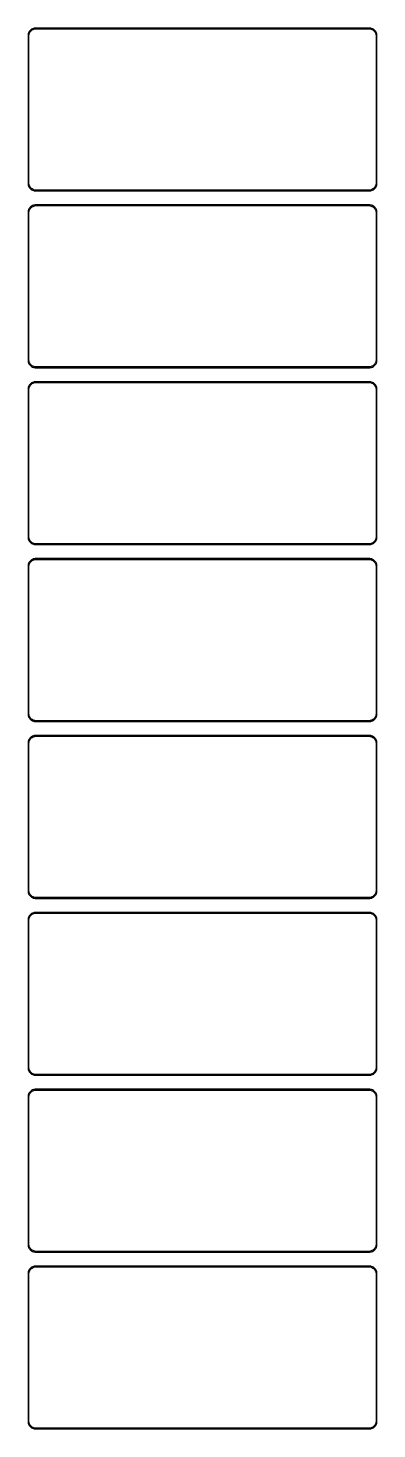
# Model space of a CAD drawing. Header units: metres. Extents: x -112 to 112, y 1658 to 3358.
# Drawn here: x -112 to 112, y 2456 to 3358 of the extents above; entities that cross this region are included whole.
import ezdxf

# ---------------------------------------------------------------- set-up
doc = ezdxf.new("R2010")
doc.units = ezdxf.units.M

msp = doc.modelspace()

# ---------------------------------------------------------------- linework, layer by layer
for p, q in [((-112.461, 3354.13), (-112.5, 3353.5)), ((-112.5, 3353.5), (-112.5, 3258.5)), ((-112.343, 3354.74), (-112.461, 3354.13)), ((-112.149, 3355.34), (-112.343, 3354.74)), ((-111.882, 3355.91), (-112.149, 3355.34)), ((-112, 3353.25), (-111.963, 3353.85)), ((-112, 3258.75), (-112, 3353.25)), ((-111.963, 3353.85), (-111.851, 3354.43)), ((-111.545, 3356.44), (-111.882, 3355.91)), ((-111.851, 3354.43), (-111.666, 3355)), ((-111.666, 3355), (-111.412, 3355.54)), ((-111.145, 3356.92), (-111.545, 3356.44)), ((-111.412, 3355.54), (-111.093, 3356.04)), ((-110.687, 3357.35), (-111.145, 3356.92)), ((-111.093, 3356.04), (-110.713, 3356.5)), ((-110.713, 3356.5), (-110.278, 3356.91)), ((-110.179, 3357.72), (-110.687, 3357.35)), ((-110.278, 3356.91), (-109.795, 3357.26)), ((-109.629, 3358.02), (-110.179, 3357.72)), ((-109.795, 3357.26), (-109.272, 3357.55)), ((-109.045, 3358.26), (-109.629, 3358.02)), ((-109.272, 3357.55), (-108.718, 3357.77)), ((-108.437, 3358.41), (-109.045, 3358.26)), ((-108.718, 3357.77), (-108.14, 3357.92)), ((-107.814, 3358.49), (-108.437, 3358.41)), ((-108.14, 3357.92), (-107.548, 3357.99)), ((107.814, 3358.49), (-107.814, 3358.49)), ((-107.548, 3357.99), (107.548, 3357.99)), ((107.548, 3357.99), (108.14, 3357.92)), ((108.437, 3358.41), (107.814, 3358.49)), ((108.14, 3357.92), (108.718, 3357.77)), ((109.045, 3358.26), (108.437, 3358.41)), ((108.718, 3357.77), (109.272, 3357.55)), ((109.629, 3358.02), (109.045, 3358.26)), ((109.272, 3357.55), (109.795, 3357.26)), ((110.179, 3357.72), (109.629, 3358.02)), ((109.795, 3357.26), (110.278, 3356.91)), ((110.687, 3357.35), (110.179, 3357.72)), ((110.278, 3356.91), (110.713, 3356.5)), ((111.145, 3356.92), (110.687, 3357.35)), ((110.713, 3356.5), (111.093, 3356.04)), ((111.093, 3356.04), (111.412, 3355.54)), ((111.545, 3356.44), (111.145, 3356.92)), ((111.412, 3355.54), (111.666, 3355)), ((111.882, 3355.91), (111.545, 3356.44)), ((111.666, 3355), (111.851, 3354.43)), ((111.851, 3354.43), (111.963, 3353.85)), ((112.149, 3355.34), (111.882, 3355.91)), ((111.963, 3353.85), (112, 3353.25)), ((112, 3353.25), (112, 3258.75)), ((112.343, 3354.74), (112.149, 3355.34)), ((112.461, 3354.13), (112.343, 3354.74)), ((112.5, 3353.5), (112.461, 3354.13)), ((112.5, 3258.5), (112.5, 3353.5)), ((-112.5, 3258.5), (-112.461, 3257.87)), ((-112.461, 3257.87), (-112.343, 3257.26)), ((-112.343, 3257.26), (-112.149, 3256.66)), ((-112.149, 3256.66), (-111.882, 3256.09)), ((-111.963, 3258.15), (-112, 3258.75)), ((-111.851, 3257.57), (-111.963, 3258.15)), ((-111.882, 3256.09), (-111.545, 3255.56)), ((-111.666, 3257), (-111.851, 3257.57)), ((-111.412, 3256.46), (-111.666, 3257)), ((-111.545, 3255.56), (-111.145, 3255.08)), ((-111.093, 3255.96), (-111.412, 3256.46)), ((-111.145, 3255.08), (-110.687, 3254.65)), ((-110.713, 3255.5), (-111.093, 3255.96)), ((-110.278, 3255.09), (-110.713, 3255.5)), ((-110.687, 3254.65), (-110.179, 3254.28)), ((-109.795, 3254.74), (-110.278, 3255.09)), ((-110.179, 3254.28), (-109.629, 3253.98)), ((-109.272, 3254.45), (-109.795, 3254.74)), ((-109.629, 3253.98), (-109.045, 3253.74)), ((-108.718, 3254.23), (-109.272, 3254.45)), ((-109.045, 3253.74), (-108.437, 3253.59)), ((-108.14, 3254.08), (-108.718, 3254.23)), ((-108.437, 3253.59), (-107.814, 3253.51)), ((-107.548, 3254.01), (-108.14, 3254.08)), ((-107.814, 3253.51), (107.814, 3253.51)), ((107.548, 3254.01), (-107.548, 3254.01)), ((108.14, 3254.08), (107.548, 3254.01)), ((107.814, 3253.51), (108.437, 3253.59)), ((108.718, 3254.23), (108.14, 3254.08)), ((108.437, 3253.59), (109.045, 3253.74)), ((109.272, 3254.45), (108.718, 3254.23)), ((109.045, 3253.74), (109.629, 3253.98)), ((109.795, 3254.74), (109.272, 3254.45)), ((109.629, 3253.98), (110.179, 3254.28)), ((110.278, 3255.09), (109.795, 3254.74)), ((110.179, 3254.28), (110.687, 3254.65)), ((110.713, 3255.5), (110.278, 3255.09)), ((110.687, 3254.65), (111.145, 3255.08)), ((111.093, 3255.96), (110.713, 3255.5)), ((111.412, 3256.46), (111.093, 3255.96)), ((111.145, 3255.08), (111.545, 3255.56)), ((111.666, 3257), (111.412, 3256.46)), ((111.545, 3255.56), (111.882, 3256.09)), ((111.851, 3257.57), (111.666, 3257)), ((111.963, 3258.15), (111.851, 3257.57)), ((111.882, 3256.09), (112.149, 3256.66)), ((112, 3258.75), (111.963, 3258.15)), ((112.149, 3256.66), (112.343, 3257.26)), ((112.343, 3257.26), (112.461, 3257.87)), ((112.461, 3257.87), (112.5, 3258.5)), ((-111.882, 3241.91), (-112.149, 3241.34)), ((-111.545, 3242.44), (-111.882, 3241.91)), ((-111.145, 3242.92), (-111.545, 3242.44)), ((-111.412, 3241.54), (-111.093, 3242.04)), ((-110.687, 3243.35), (-111.145, 3242.92)), ((-111.093, 3242.04), (-110.713, 3242.5)), ((-110.713, 3242.5), (-110.278, 3242.91)), ((-110.179, 3243.72), (-110.687, 3243.35)), ((-110.278, 3242.91), (-109.795, 3243.26)), ((-109.629, 3244.02), (-110.179, 3243.72)), ((-109.795, 3243.26), (-109.272, 3243.55)), ((-109.045, 3244.26), (-109.629, 3244.02)), ((-109.272, 3243.55), (-108.718, 3243.77)), ((-108.437, 3244.41), (-109.045, 3244.26)), ((-108.718, 3243.77), (-108.14, 3243.92)), ((-107.814, 3244.49), (-108.437, 3244.41)), ((-108.14, 3243.92), (-107.548, 3243.99)), ((107.814, 3244.49), (-107.814, 3244.49)), ((-107.548, 3243.99), (107.548, 3243.99)), ((107.548, 3243.99), (108.14, 3243.92)), ((108.437, 3244.41), (107.814, 3244.49)), ((108.14, 3243.92), (108.718, 3243.77)), ((109.045, 3244.26), (108.437, 3244.41)), ((108.718, 3243.77), (109.272, 3243.55)), ((109.629, 3244.02), (109.045, 3244.26)), ((109.272, 3243.55), (109.795, 3243.26)), ((110.179, 3243.72), (109.629, 3244.02)), ((109.795, 3243.26), (110.278, 3242.91)), ((110.687, 3243.35), (110.179, 3243.72)), ((110.278, 3242.91), (110.713, 3242.5)), ((111.145, 3242.92), (110.687, 3243.35)), ((110.713, 3242.5), (111.093, 3242.04)), ((111.093, 3242.04), (111.412, 3241.54)), ((111.545, 3242.44), (111.145, 3242.92)), ((111.882, 3241.91), (111.545, 3242.44)), ((112.149, 3241.34), (111.882, 3241.91)), ((-112.461, 3240.13), (-112.5, 3239.5)), ((-112.5, 3239.5), (-112.5, 3144.5)), ((-112.343, 3240.74), (-112.461, 3240.13)), ((-112.149, 3241.34), (-112.343, 3240.74)), ((-112, 3239.25), (-111.963, 3239.85)), ((-112, 3144.75), (-112, 3239.25)), ((-111.963, 3239.85), (-111.851, 3240.43)), ((-111.851, 3240.43), (-111.666, 3241)), ((-111.666, 3241), (-111.412, 3241.54)), ((111.412, 3241.54), (111.666, 3241)), ((111.666, 3241), (111.851, 3240.43)), ((111.851, 3240.43), (111.963, 3239.85)), ((111.963, 3239.85), (112, 3239.25)), ((112, 3239.25), (112, 3144.75)), ((112.343, 3240.74), (112.149, 3241.34)), ((112.461, 3240.13), (112.343, 3240.74)), ((112.5, 3239.5), (112.461, 3240.13)), ((112.5, 3144.5), (112.5, 3239.5)), ((-112.5, 3144.5), (-112.461, 3143.87)), ((-112.461, 3143.87), (-112.343, 3143.26)), ((-112.343, 3143.26), (-112.149, 3142.66)), ((-112.149, 3142.66), (-111.882, 3142.09)), ((-111.963, 3144.15), (-112, 3144.75)), ((-111.851, 3143.57), (-111.963, 3144.15)), ((-111.666, 3143), (-111.851, 3143.57)), ((-111.412, 3142.46), (-111.666, 3143)), ((-111.093, 3141.96), (-111.412, 3142.46)), ((111.412, 3142.46), (111.093, 3141.96)), ((111.666, 3143), (111.412, 3142.46)), ((111.851, 3143.57), (111.666, 3143)), ((111.963, 3144.15), (111.851, 3143.57)), ((111.882, 3142.09), (112.149, 3142.66)), ((112, 3144.75), (111.963, 3144.15)), ((112.149, 3142.66), (112.343, 3143.26)), ((112.343, 3143.26), (112.461, 3143.87)), ((112.461, 3143.87), (112.5, 3144.5)), ((-111.882, 3142.09), (-111.545, 3141.56)), ((-111.545, 3141.56), (-111.145, 3141.08)), ((-111.145, 3141.08), (-110.687, 3140.65)), ((-110.713, 3141.5), (-111.093, 3141.96)), ((-110.278, 3141.09), (-110.713, 3141.5)), ((-110.687, 3140.65), (-110.179, 3140.28)), ((-109.795, 3140.74), (-110.278, 3141.09)), ((-110.179, 3140.28), (-109.629, 3139.98)), ((-109.272, 3140.45), (-109.795, 3140.74)), ((-109.629, 3139.98), (-109.045, 3139.74)), ((-108.718, 3140.23), (-109.272, 3140.45)), ((-109.045, 3139.74), (-108.437, 3139.59)), ((-108.14, 3140.08), (-108.718, 3140.23)), ((-108.437, 3139.59), (-107.814, 3139.51)), ((-107.548, 3140.01), (-108.14, 3140.08)), ((-107.814, 3139.51), (107.814, 3139.51)), ((107.548, 3140.01), (-107.548, 3140.01)), ((108.14, 3140.08), (107.548, 3140.01)), ((107.814, 3139.51), (108.437, 3139.59)), ((108.718, 3140.23), (108.14, 3140.08)), ((108.437, 3139.59), (109.045, 3139.74)), ((109.272, 3140.45), (108.718, 3140.23)), ((109.045, 3139.74), (109.629, 3139.98)), ((109.795, 3140.74), (109.272, 3140.45)), ((109.629, 3139.98), (110.179, 3140.28)), ((110.278, 3141.09), (109.795, 3140.74)), ((110.179, 3140.28), (110.687, 3140.65)), ((110.713, 3141.5), (110.278, 3141.09)), ((110.687, 3140.65), (111.145, 3141.08)), ((111.093, 3141.96), (110.713, 3141.5)), ((111.145, 3141.08), (111.545, 3141.56)), ((111.545, 3141.56), (111.882, 3142.09)), ((-112.461, 3126.13), (-112.5, 3125.5)), ((-112.5, 3125.5), (-112.5, 3030.5)), ((-112.343, 3126.74), (-112.461, 3126.13)), ((-112.149, 3127.34), (-112.343, 3126.74)), ((-111.882, 3127.91), (-112.149, 3127.34)), ((-112, 3125.25), (-111.963, 3125.85)), ((-112, 3030.75), (-112, 3125.25)), ((-111.963, 3125.85), (-111.851, 3126.43)), ((-111.545, 3128.44), (-111.882, 3127.91)), ((-111.851, 3126.43), (-111.666, 3127)), ((-111.666, 3127), (-111.412, 3127.54)), ((-111.145, 3128.92), (-111.545, 3128.44)), ((-111.412, 3127.54), (-111.093, 3128.04)), ((-110.687, 3129.35), (-111.145, 3128.92)), ((-111.093, 3128.04), (-110.713, 3128.5)), ((-110.713, 3128.5), (-110.278, 3128.91)), ((-110.179, 3129.72), (-110.687, 3129.35)), ((-110.278, 3128.91), (-109.795, 3129.26)), ((-109.629, 3130.02), (-110.179, 3129.72)), ((-109.795, 3129.26), (-109.272, 3129.55)), ((-109.045, 3130.26), (-109.629, 3130.02)), ((-109.272, 3129.55), (-108.718, 3129.77)), ((-108.437, 3130.41), (-109.045, 3130.26)), ((-108.718, 3129.77), (-108.14, 3129.92)), ((-107.814, 3130.49), (-108.437, 3130.41)), ((-108.14, 3129.92), (-107.548, 3129.99)), ((107.814, 3130.49), (-107.814, 3130.49)), ((-107.548, 3129.99), (107.548, 3129.99)), ((107.548, 3129.99), (108.14, 3129.92)), ((108.437, 3130.41), (107.814, 3130.49)), ((108.14, 3129.92), (108.718, 3129.77)), ((109.045, 3130.26), (108.437, 3130.41)), ((108.718, 3129.77), (109.272, 3129.55)), ((109.629, 3130.02), (109.045, 3130.26)), ((109.272, 3129.55), (109.795, 3129.26)), ((110.179, 3129.72), (109.629, 3130.02)), ((109.795, 3129.26), (110.278, 3128.91)), ((110.687, 3129.35), (110.179, 3129.72)), ((110.278, 3128.91), (110.713, 3128.5)), ((111.145, 3128.92), (110.687, 3129.35)), ((110.713, 3128.5), (111.093, 3128.04)), ((111.093, 3128.04), (111.412, 3127.54)), ((111.545, 3128.44), (111.145, 3128.92)), ((111.412, 3127.54), (111.666, 3127)), ((111.882, 3127.91), (111.545, 3128.44)), ((111.666, 3127), (111.851, 3126.43)), ((111.851, 3126.43), (111.963, 3125.85)), ((112.149, 3127.34), (111.882, 3127.91)), ((111.963, 3125.85), (112, 3125.25)), ((112, 3125.25), (112, 3030.75)), ((112.343, 3126.74), (112.149, 3127.34)), ((112.461, 3126.13), (112.343, 3126.74)), ((112.5, 3125.5), (112.461, 3126.13)), ((112.5, 3030.5), (112.5, 3125.5)), ((-112.5, 3030.5), (-112.461, 3029.87)), ((-112.461, 3029.87), (-112.343, 3029.26)), ((-112.343, 3029.26), (-112.149, 3028.66)), ((-112.149, 3028.66), (-111.882, 3028.09)), ((-111.963, 3030.15), (-112, 3030.75)), ((-111.851, 3029.57), (-111.963, 3030.15)), ((-111.882, 3028.09), (-111.545, 3027.56)), ((-111.666, 3029), (-111.851, 3029.57)), ((-111.412, 3028.46), (-111.666, 3029)), ((-111.545, 3027.56), (-111.145, 3027.08)), ((-111.093, 3027.96), (-111.412, 3028.46)), ((-111.145, 3027.08), (-110.687, 3026.65)), ((-110.713, 3027.5), (-111.093, 3027.96)), ((-110.278, 3027.09), (-110.713, 3027.5)), ((-110.687, 3026.65), (-110.179, 3026.28)), ((-109.795, 3026.74), (-110.278, 3027.09)), ((-110.179, 3026.28), (-109.629, 3025.98)), ((-109.272, 3026.45), (-109.795, 3026.74)), ((-109.629, 3025.98), (-109.045, 3025.74)), ((-108.718, 3026.23), (-109.272, 3026.45)), ((-109.045, 3025.74), (-108.437, 3025.59)), ((-108.14, 3026.08), (-108.718, 3026.23)), ((-108.437, 3025.59), (-107.814, 3025.51)), ((-107.548, 3026.01), (-108.14, 3026.08)), ((-107.814, 3025.51), (107.814, 3025.51)), ((107.548, 3026.01), (-107.548, 3026.01)), ((108.14, 3026.08), (107.548, 3026.01)), ((107.814, 3025.51), (108.437, 3025.59)), ((108.718, 3026.23), (108.14, 3026.08)), ((108.437, 3025.59), (109.045, 3025.74)), ((109.272, 3026.45), (108.718, 3026.23)), ((109.045, 3025.74), (109.629, 3025.98)), ((109.795, 3026.74), (109.272, 3026.45)), ((109.629, 3025.98), (110.179, 3026.28)), ((110.278, 3027.09), (109.795, 3026.74)), ((110.179, 3026.28), (110.687, 3026.65)), ((110.713, 3027.5), (110.278, 3027.09)), ((110.687, 3026.65), (111.145, 3027.08)), ((111.093, 3027.96), (110.713, 3027.5)), ((111.412, 3028.46), (111.093, 3027.96)), ((111.145, 3027.08), (111.545, 3027.56)), ((111.666, 3029), (111.412, 3028.46)), ((111.545, 3027.56), (111.882, 3028.09)), ((111.851, 3029.57), (111.666, 3029)), ((111.963, 3030.15), (111.851, 3029.57)), ((111.882, 3028.09), (112.149, 3028.66)), ((112, 3030.75), (111.963, 3030.15)), ((112.149, 3028.66), (112.343, 3029.26)), ((112.343, 3029.26), (112.461, 3029.87)), ((112.461, 3029.87), (112.5, 3030.5)), ((-109.629, 3016.02), (-110.179, 3015.72)), ((-109.045, 3016.26), (-109.629, 3016.02)), ((-108.437, 3016.41), (-109.045, 3016.26)), ((-107.814, 3016.49), (-108.437, 3016.41)), ((-108.14, 3015.92), (-107.548, 3015.99)), ((107.814, 3016.49), (-107.814, 3016.49)), ((-107.548, 3015.99), (107.548, 3015.99)), ((107.548, 3015.99), (108.14, 3015.92)), ((108.437, 3016.41), (107.814, 3016.49)), ((109.045, 3016.26), (108.437, 3016.41)), ((109.629, 3016.02), (109.045, 3016.26)), ((110.179, 3015.72), (109.629, 3016.02)), ((-112.461, 3012.13), (-112.5, 3011.5)), ((-112.5, 3011.5), (-112.5, 2916.5)), ((-112.343, 3012.74), (-112.461, 3012.13)), ((-112.149, 3013.34), (-112.343, 3012.74)), ((-111.882, 3013.91), (-112.149, 3013.34)), ((-112, 3011.25), (-111.963, 3011.85)), ((-112, 2916.75), (-112, 3011.25)), ((-111.963, 3011.85), (-111.851, 3012.43)), ((-111.545, 3014.44), (-111.882, 3013.91)), ((-111.851, 3012.43), (-111.666, 3013)), ((-111.666, 3013), (-111.412, 3013.54)), ((-111.145, 3014.92), (-111.545, 3014.44)), ((-111.412, 3013.54), (-111.093, 3014.04)), ((-110.687, 3015.35), (-111.145, 3014.92)), ((-111.093, 3014.04), (-110.713, 3014.5)), ((-110.713, 3014.5), (-110.278, 3014.91)), ((-110.179, 3015.72), (-110.687, 3015.35)), ((-110.278, 3014.91), (-109.795, 3015.26)), ((-109.795, 3015.26), (-109.272, 3015.55)), ((-109.272, 3015.55), (-108.718, 3015.77)), ((-108.718, 3015.77), (-108.14, 3015.92)), ((108.14, 3015.92), (108.718, 3015.77)), ((108.718, 3015.77), (109.272, 3015.55)), ((109.272, 3015.55), (109.795, 3015.26)), ((109.795, 3015.26), (110.278, 3014.91)), ((110.687, 3015.35), (110.179, 3015.72)), ((110.278, 3014.91), (110.713, 3014.5)), ((111.145, 3014.92), (110.687, 3015.35)), ((110.713, 3014.5), (111.093, 3014.04)), ((111.093, 3014.04), (111.412, 3013.54)), ((111.545, 3014.44), (111.145, 3014.92)), ((111.412, 3013.54), (111.666, 3013)), ((111.882, 3013.91), (111.545, 3014.44)), ((111.666, 3013), (111.851, 3012.43)), ((111.851, 3012.43), (111.963, 3011.85)), ((112.149, 3013.34), (111.882, 3013.91)), ((111.963, 3011.85), (112, 3011.25)), ((112, 3011.25), (112, 2916.75)), ((112.343, 3012.74), (112.149, 3013.34)), ((112.461, 3012.13), (112.343, 3012.74)), ((112.5, 3011.5), (112.461, 3012.13)), ((112.5, 2916.5), (112.5, 3011.5)), ((-111.963, 2916.15), (-112, 2916.75)), ((112, 2916.75), (111.963, 2916.15)), ((-112.5, 2916.5), (-112.461, 2915.87)), ((-112.461, 2915.87), (-112.343, 2915.26)), ((-112.343, 2915.26), (-112.149, 2914.66)), ((-112.149, 2914.66), (-111.882, 2914.09)), ((-111.851, 2915.57), (-111.963, 2916.15)), ((-111.882, 2914.09), (-111.545, 2913.56)), ((-111.666, 2915), (-111.851, 2915.57)), ((-111.412, 2914.46), (-111.666, 2915)), ((-111.545, 2913.56), (-111.145, 2913.08)), ((-111.093, 2913.96), (-111.412, 2914.46)), ((-111.145, 2913.08), (-110.687, 2912.65)), ((-110.713, 2913.5), (-111.093, 2913.96)), ((-110.278, 2913.09), (-110.713, 2913.5)), ((-110.687, 2912.65), (-110.179, 2912.28)), ((-109.795, 2912.74), (-110.278, 2913.09)), ((-110.179, 2912.28), (-109.629, 2911.98)), ((-109.272, 2912.45), (-109.795, 2912.74)), ((-109.629, 2911.98), (-109.045, 2911.74)), ((-108.718, 2912.23), (-109.272, 2912.45)), ((-109.045, 2911.74), (-108.437, 2911.59)), ((-108.14, 2912.08), (-108.718, 2912.23)), ((-108.437, 2911.59), (-107.814, 2911.51)), ((-107.548, 2912.01), (-108.14, 2912.08)), ((-107.814, 2911.51), (107.814, 2911.51)), ((107.548, 2912.01), (-107.548, 2912.01)), ((108.14, 2912.08), (107.548, 2912.01)), ((107.814, 2911.51), (108.437, 2911.59)), ((108.718, 2912.23), (108.14, 2912.08)), ((108.437, 2911.59), (109.045, 2911.74)), ((109.272, 2912.45), (108.718, 2912.23)), ((109.045, 2911.74), (109.629, 2911.98)), ((109.795, 2912.74), (109.272, 2912.45)), ((109.629, 2911.98), (110.179, 2912.28)), ((110.278, 2913.09), (109.795, 2912.74)), ((110.179, 2912.28), (110.687, 2912.65)), ((110.713, 2913.5), (110.278, 2913.09)), ((110.687, 2912.65), (111.145, 2913.08)), ((111.093, 2913.96), (110.713, 2913.5)), ((111.412, 2914.46), (111.093, 2913.96)), ((111.145, 2913.08), (111.545, 2913.56)), ((111.666, 2915), (111.412, 2914.46)), ((111.545, 2913.56), (111.882, 2914.09)), ((111.851, 2915.57), (111.666, 2915)), ((111.963, 2916.15), (111.851, 2915.57)), ((111.882, 2914.09), (112.149, 2914.66)), ((112.149, 2914.66), (112.343, 2915.26)), ((112.343, 2915.26), (112.461, 2915.87)), ((112.461, 2915.87), (112.5, 2916.5)), ((-112.343, 2898.74), (-112.461, 2898.13)), ((-112.149, 2899.34), (-112.343, 2898.74)), ((-111.882, 2899.91), (-112.149, 2899.34)), ((-111.545, 2900.44), (-111.882, 2899.91)), ((-111.851, 2898.43), (-111.666, 2899)), ((-111.666, 2899), (-111.412, 2899.54)), ((-111.145, 2900.92), (-111.545, 2900.44)), ((-111.412, 2899.54), (-111.093, 2900.04)), ((-110.687, 2901.35), (-111.145, 2900.92)), ((-111.093, 2900.04), (-110.713, 2900.5)), ((-110.713, 2900.5), (-110.278, 2900.91)), ((-110.179, 2901.72), (-110.687, 2901.35)), ((-110.278, 2900.91), (-109.795, 2901.26)), ((-109.629, 2902.02), (-110.179, 2901.72)), ((-109.795, 2901.26), (-109.272, 2901.55)), ((-109.045, 2902.26), (-109.629, 2902.02)), ((-109.272, 2901.55), (-108.718, 2901.77)), ((-108.437, 2902.41), (-109.045, 2902.26)), ((-108.718, 2901.77), (-108.14, 2901.92)), ((-107.814, 2902.49), (-108.437, 2902.41)), ((-108.14, 2901.92), (-107.548, 2901.99)), ((107.814, 2902.49), (-107.814, 2902.49)), ((-107.548, 2901.99), (107.548, 2901.99)), ((107.548, 2901.99), (108.14, 2901.92)), ((108.437, 2902.41), (107.814, 2902.49)), ((108.14, 2901.92), (108.718, 2901.77)), ((109.045, 2902.26), (108.437, 2902.41)), ((108.718, 2901.77), (109.272, 2901.55)), ((109.629, 2902.02), (109.045, 2902.26)), ((109.272, 2901.55), (109.795, 2901.26)), ((110.179, 2901.72), (109.629, 2902.02)), ((109.795, 2901.26), (110.278, 2900.91)), ((110.687, 2901.35), (110.179, 2901.72)), ((110.278, 2900.91), (110.713, 2900.5)), ((111.145, 2900.92), (110.687, 2901.35)), ((110.713, 2900.5), (111.093, 2900.04)), ((111.093, 2900.04), (111.412, 2899.54)), ((111.545, 2900.44), (111.145, 2900.92)), ((111.412, 2899.54), (111.666, 2899)), ((111.882, 2899.91), (111.545, 2900.44)), ((111.666, 2899), (111.851, 2898.43)), ((112.149, 2899.34), (111.882, 2899.91)), ((112.343, 2898.74), (112.149, 2899.34)), ((112.461, 2898.13), (112.343, 2898.74)), ((-112.461, 2898.13), (-112.5, 2897.5)), ((-112.5, 2897.5), (-112.5, 2802.5)), ((-112, 2897.25), (-111.963, 2897.85)), ((-112, 2802.75), (-112, 2897.25)), ((-111.963, 2897.85), (-111.851, 2898.43)), ((111.851, 2898.43), (111.963, 2897.85)), ((111.963, 2897.85), (112, 2897.25)), ((112, 2897.25), (112, 2802.75)), ((112.5, 2897.5), (112.461, 2898.13)), ((112.5, 2802.5), (112.5, 2897.5)), ((-112.5, 2802.5), (-112.461, 2801.87)), ((-112.461, 2801.87), (-112.343, 2801.26)), ((-112.343, 2801.26), (-112.149, 2800.66)), ((-112.149, 2800.66), (-111.882, 2800.09)), ((-111.963, 2802.15), (-112, 2802.75)), ((-111.851, 2801.57), (-111.963, 2802.15)), ((-111.882, 2800.09), (-111.545, 2799.56)), ((-111.666, 2801), (-111.851, 2801.57)), ((-111.412, 2800.46), (-111.666, 2801)), ((-111.545, 2799.56), (-111.145, 2799.08)), ((-111.093, 2799.96), (-111.412, 2800.46)), ((-110.713, 2799.5), (-111.093, 2799.96)), ((-110.278, 2799.09), (-110.713, 2799.5)), ((110.713, 2799.5), (110.278, 2799.09)), ((111.093, 2799.96), (110.713, 2799.5)), ((111.412, 2800.46), (111.093, 2799.96)), ((111.145, 2799.08), (111.545, 2799.56)), ((111.666, 2801), (111.412, 2800.46)), ((111.545, 2799.56), (111.882, 2800.09)), ((111.851, 2801.57), (111.666, 2801)), ((111.963, 2802.15), (111.851, 2801.57)), ((111.882, 2800.09), (112.149, 2800.66)), ((112, 2802.75), (111.963, 2802.15)), ((112.149, 2800.66), (112.343, 2801.26)), ((112.343, 2801.26), (112.461, 2801.87)), ((112.461, 2801.87), (112.5, 2802.5)), ((-111.145, 2799.08), (-110.687, 2798.65)), ((-110.687, 2798.65), (-110.179, 2798.28)), ((-109.795, 2798.74), (-110.278, 2799.09)), ((-110.179, 2798.28), (-109.629, 2797.98)), ((-109.272, 2798.45), (-109.795, 2798.74)), ((-109.629, 2797.98), (-109.045, 2797.74)), ((-108.718, 2798.23), (-109.272, 2798.45)), ((-109.045, 2797.74), (-108.437, 2797.59)), ((-108.14, 2798.08), (-108.718, 2798.23)), ((-108.437, 2797.59), (-107.814, 2797.51)), ((-107.548, 2798.01), (-108.14, 2798.08)), ((-107.814, 2797.51), (107.814, 2797.51)), ((107.548, 2798.01), (-107.548, 2798.01)), ((108.14, 2798.08), (107.548, 2798.01)), ((107.814, 2797.51), (108.437, 2797.59)), ((108.718, 2798.23), (108.14, 2798.08)), ((108.437, 2797.59), (109.045, 2797.74)), ((109.272, 2798.45), (108.718, 2798.23)), ((109.045, 2797.74), (109.629, 2797.98)), ((109.795, 2798.74), (109.272, 2798.45)), ((109.629, 2797.98), (110.179, 2798.28)), ((110.278, 2799.09), (109.795, 2798.74)), ((110.179, 2798.28), (110.687, 2798.65)), ((110.687, 2798.65), (111.145, 2799.08)), ((-112.461, 2784.13), (-112.5, 2783.5)), ((-112.5, 2783.5), (-112.5, 2688.5)), ((-112.343, 2784.74), (-112.461, 2784.13)), ((-112.149, 2785.34), (-112.343, 2784.74)), ((-111.882, 2785.91), (-112.149, 2785.34)), ((-112, 2783.25), (-111.963, 2783.85)), ((-112, 2688.75), (-112, 2783.25)), ((-111.963, 2783.85), (-111.851, 2784.43)), ((-111.545, 2786.44), (-111.882, 2785.91)), ((-111.851, 2784.43), (-111.666, 2785)), ((-111.666, 2785), (-111.412, 2785.54)), ((-111.145, 2786.92), (-111.545, 2786.44)), ((-111.412, 2785.54), (-111.093, 2786.04)), ((-110.687, 2787.35), (-111.145, 2786.92)), ((-111.093, 2786.04), (-110.713, 2786.5)), ((-110.713, 2786.5), (-110.278, 2786.91)), ((-110.179, 2787.72), (-110.687, 2787.35)), ((-110.278, 2786.91), (-109.795, 2787.26)), ((-109.629, 2788.02), (-110.179, 2787.72)), ((-109.795, 2787.26), (-109.272, 2787.55)), ((-109.045, 2788.26), (-109.629, 2788.02)), ((-109.272, 2787.55), (-108.718, 2787.77)), ((-108.437, 2788.41), (-109.045, 2788.26)), ((-108.718, 2787.77), (-108.14, 2787.92)), ((-107.814, 2788.49), (-108.437, 2788.41)), ((-108.14, 2787.92), (-107.548, 2787.99)), ((107.814, 2788.49), (-107.814, 2788.49)), ((-107.548, 2787.99), (107.548, 2787.99)), ((107.548, 2787.99), (108.14, 2787.92)), ((108.437, 2788.41), (107.814, 2788.49)), ((108.14, 2787.92), (108.718, 2787.77)), ((109.045, 2788.26), (108.437, 2788.41)), ((108.718, 2787.77), (109.272, 2787.55)), ((109.629, 2788.02), (109.045, 2788.26)), ((109.272, 2787.55), (109.795, 2787.26)), ((110.179, 2787.72), (109.629, 2788.02)), ((109.795, 2787.26), (110.278, 2786.91)), ((110.687, 2787.35), (110.179, 2787.72)), ((110.278, 2786.91), (110.713, 2786.5)), ((111.145, 2786.92), (110.687, 2787.35)), ((110.713, 2786.5), (111.093, 2786.04)), ((111.093, 2786.04), (111.412, 2785.54)), ((111.545, 2786.44), (111.145, 2786.92)), ((111.412, 2785.54), (111.666, 2785)), ((111.882, 2785.91), (111.545, 2786.44)), ((111.666, 2785), (111.851, 2784.43)), ((111.851, 2784.43), (111.963, 2783.85)), ((112.149, 2785.34), (111.882, 2785.91)), ((111.963, 2783.85), (112, 2783.25)), ((112, 2783.25), (112, 2688.75)), ((112.343, 2784.74), (112.149, 2785.34)), ((112.461, 2784.13), (112.343, 2784.74)), ((112.5, 2783.5), (112.461, 2784.13)), ((112.5, 2688.5), (112.5, 2783.5)), ((-112.5, 2688.5), (-112.461, 2687.87)), ((-112.461, 2687.87), (-112.343, 2687.26)), ((-112.343, 2687.26), (-112.149, 2686.66)), ((-112.149, 2686.66), (-111.882, 2686.09)), ((-111.963, 2688.15), (-112, 2688.75)), ((-111.851, 2687.57), (-111.963, 2688.15)), ((-111.882, 2686.09), (-111.545, 2685.56)), ((-111.666, 2687), (-111.851, 2687.57)), ((-111.412, 2686.46), (-111.666, 2687)), ((-111.545, 2685.56), (-111.145, 2685.08)), ((-111.093, 2685.96), (-111.412, 2686.46)), ((-111.145, 2685.08), (-110.687, 2684.65)), ((-110.713, 2685.5), (-111.093, 2685.96)), ((-110.278, 2685.09), (-110.713, 2685.5)), ((-110.687, 2684.65), (-110.179, 2684.28)), ((-109.795, 2684.74), (-110.278, 2685.09)), ((-110.179, 2684.28), (-109.629, 2683.98)), ((-109.272, 2684.45), (-109.795, 2684.74)), ((-109.629, 2683.98), (-109.045, 2683.74)), ((-108.718, 2684.23), (-109.272, 2684.45)), ((-109.045, 2683.74), (-108.437, 2683.59)), ((-108.14, 2684.08), (-108.718, 2684.23)), ((-108.437, 2683.59), (-107.814, 2683.51)), ((-107.548, 2684.01), (-108.14, 2684.08)), ((-107.814, 2683.51), (107.814, 2683.51)), ((107.548, 2684.01), (-107.548, 2684.01)), ((108.14, 2684.08), (107.548, 2684.01)), ((107.814, 2683.51), (108.437, 2683.59)), ((108.718, 2684.23), (108.14, 2684.08)), ((108.437, 2683.59), (109.045, 2683.74)), ((109.272, 2684.45), (108.718, 2684.23)), ((109.045, 2683.74), (109.629, 2683.98)), ((109.795, 2684.74), (109.272, 2684.45)), ((109.629, 2683.98), (110.179, 2684.28)), ((110.278, 2685.09), (109.795, 2684.74)), ((110.179, 2684.28), (110.687, 2684.65)), ((110.713, 2685.5), (110.278, 2685.09)), ((110.687, 2684.65), (111.145, 2685.08)), ((111.093, 2685.96), (110.713, 2685.5)), ((111.412, 2686.46), (111.093, 2685.96)), ((111.145, 2685.08), (111.545, 2685.56)), ((111.666, 2687), (111.412, 2686.46)), ((111.545, 2685.56), (111.882, 2686.09)), ((111.851, 2687.57), (111.666, 2687)), ((111.963, 2688.15), (111.851, 2687.57)), ((111.882, 2686.09), (112.149, 2686.66)), ((112, 2688.75), (111.963, 2688.15)), ((112.149, 2686.66), (112.343, 2687.26)), ((112.343, 2687.26), (112.461, 2687.87)), ((112.461, 2687.87), (112.5, 2688.5)), ((-111.145, 2672.92), (-111.545, 2672.44)), ((-110.687, 2673.35), (-111.145, 2672.92)), ((-110.713, 2672.5), (-110.278, 2672.91)), ((-110.179, 2673.72), (-110.687, 2673.35)), ((-110.278, 2672.91), (-109.795, 2673.26)), ((-109.629, 2674.02), (-110.179, 2673.72)), ((-109.795, 2673.26), (-109.272, 2673.55)), ((-109.045, 2674.26), (-109.629, 2674.02)), ((-109.272, 2673.55), (-108.718, 2673.77)), ((-108.437, 2674.41), (-109.045, 2674.26)), ((-108.718, 2673.77), (-108.14, 2673.92)), ((-107.814, 2674.49), (-108.437, 2674.41)), ((-108.14, 2673.92), (-107.548, 2673.99)), ((107.814, 2674.49), (-107.814, 2674.49)), ((-107.548, 2673.99), (107.548, 2673.99)), ((107.548, 2673.99), (108.14, 2673.92)), ((108.437, 2674.41), (107.814, 2674.49)), ((108.14, 2673.92), (108.718, 2673.77)), ((109.045, 2674.26), (108.437, 2674.41)), ((108.718, 2673.77), (109.272, 2673.55)), ((109.629, 2674.02), (109.045, 2674.26)), ((109.272, 2673.55), (109.795, 2673.26)), ((110.179, 2673.72), (109.629, 2674.02)), ((109.795, 2673.26), (110.278, 2672.91)), ((110.687, 2673.35), (110.179, 2673.72)), ((110.278, 2672.91), (110.713, 2672.5)), ((111.145, 2672.92), (110.687, 2673.35)), ((111.545, 2672.44), (111.145, 2672.92)), ((-112.461, 2670.13), (-112.5, 2669.5)), ((-112.5, 2669.5), (-112.5, 2574.5)), ((-112.343, 2670.74), (-112.461, 2670.13)), ((-112.149, 2671.34), (-112.343, 2670.74)), ((-111.882, 2671.91), (-112.149, 2671.34)), ((-112, 2669.25), (-111.963, 2669.85)), ((-112, 2574.75), (-112, 2669.25)), ((-111.963, 2669.85), (-111.851, 2670.43)), ((-111.545, 2672.44), (-111.882, 2671.91)), ((-111.851, 2670.43), (-111.666, 2671)), ((-111.666, 2671), (-111.412, 2671.54)), ((-111.412, 2671.54), (-111.093, 2672.04)), ((-111.093, 2672.04), (-110.713, 2672.5)), ((110.713, 2672.5), (111.093, 2672.04)), ((111.093, 2672.04), (111.412, 2671.54)), ((111.412, 2671.54), (111.666, 2671)), ((111.882, 2671.91), (111.545, 2672.44)), ((111.666, 2671), (111.851, 2670.43)), ((111.851, 2670.43), (111.963, 2669.85)), ((112.149, 2671.34), (111.882, 2671.91)), ((111.963, 2669.85), (112, 2669.25)), ((112, 2669.25), (112, 2574.75)), ((112.343, 2670.74), (112.149, 2671.34)), ((112.461, 2670.13), (112.343, 2670.74)), ((112.5, 2669.5), (112.461, 2670.13)), ((112.5, 2574.5), (112.5, 2669.5)), ((-112.5, 2574.5), (-112.461, 2573.87)), ((-112.461, 2573.87), (-112.343, 2573.26)), ((-111.963, 2574.15), (-112, 2574.75)), ((-111.851, 2573.57), (-111.963, 2574.15)), ((-111.666, 2573), (-111.851, 2573.57)), ((111.851, 2573.57), (111.666, 2573)), ((111.963, 2574.15), (111.851, 2573.57)), ((112, 2574.75), (111.963, 2574.15)), ((112.343, 2573.26), (112.461, 2573.87)), ((112.461, 2573.87), (112.5, 2574.5)), ((-112.343, 2573.26), (-112.149, 2572.66)), ((-112.149, 2572.66), (-111.882, 2572.09)), ((-111.882, 2572.09), (-111.545, 2571.56)), ((-111.412, 2572.46), (-111.666, 2573)), ((-111.545, 2571.56), (-111.145, 2571.08)), ((-111.093, 2571.96), (-111.412, 2572.46)), ((-111.145, 2571.08), (-110.687, 2570.65)), ((-110.713, 2571.5), (-111.093, 2571.96)), ((-110.278, 2571.09), (-110.713, 2571.5)), ((-110.687, 2570.65), (-110.179, 2570.28)), ((-109.795, 2570.74), (-110.278, 2571.09)), ((-110.179, 2570.28), (-109.629, 2569.98)), ((-109.272, 2570.45), (-109.795, 2570.74)), ((-109.629, 2569.98), (-109.045, 2569.74)), ((-108.718, 2570.23), (-109.272, 2570.45)), ((-109.045, 2569.74), (-108.437, 2569.59)), ((-108.14, 2570.08), (-108.718, 2570.23)), ((-108.437, 2569.59), (-107.814, 2569.51)), ((-107.548, 2570.01), (-108.14, 2570.08)), ((-107.814, 2569.51), (107.814, 2569.51)), ((107.548, 2570.01), (-107.548, 2570.01)), ((108.14, 2570.08), (107.548, 2570.01)), ((107.814, 2569.51), (108.437, 2569.59)), ((108.718, 2570.23), (108.14, 2570.08)), ((108.437, 2569.59), (109.045, 2569.74)), ((109.272, 2570.45), (108.718, 2570.23)), ((109.045, 2569.74), (109.629, 2569.98)), ((109.795, 2570.74), (109.272, 2570.45)), ((109.629, 2569.98), (110.179, 2570.28)), ((110.278, 2571.09), (109.795, 2570.74)), ((110.179, 2570.28), (110.687, 2570.65)), ((110.713, 2571.5), (110.278, 2571.09)), ((110.687, 2570.65), (111.145, 2571.08)), ((111.093, 2571.96), (110.713, 2571.5)), ((111.412, 2572.46), (111.093, 2571.96)), ((111.145, 2571.08), (111.545, 2571.56)), ((111.666, 2573), (111.412, 2572.46)), ((111.545, 2571.56), (111.882, 2572.09)), ((111.882, 2572.09), (112.149, 2572.66)), ((112.149, 2572.66), (112.343, 2573.26)), ((-112.461, 2556.13), (-112.5, 2555.5)), ((-112.5, 2555.5), (-112.5, 2460.5)), ((-112.343, 2556.74), (-112.461, 2556.13)), ((-112.149, 2557.34), (-112.343, 2556.74)), ((-111.882, 2557.91), (-112.149, 2557.34)), ((-112, 2555.25), (-111.963, 2555.85)), ((-111.963, 2555.85), (-111.851, 2556.43)), ((-111.545, 2558.44), (-111.882, 2557.91)), ((-111.851, 2556.43), (-111.666, 2557)), ((-111.666, 2557), (-111.412, 2557.54)), ((-111.145, 2558.92), (-111.545, 2558.44)), ((-111.412, 2557.54), (-111.093, 2558.04)), ((-110.687, 2559.35), (-111.145, 2558.92)), ((-111.093, 2558.04), (-110.713, 2558.5)), ((-110.713, 2558.5), (-110.278, 2558.91)), ((-110.179, 2559.72), (-110.687, 2559.35)), ((-110.278, 2558.91), (-109.795, 2559.26)), ((-109.629, 2560.02), (-110.179, 2559.72)), ((-109.795, 2559.26), (-109.272, 2559.55)), ((-109.045, 2560.26), (-109.629, 2560.02)), ((-109.272, 2559.55), (-108.718, 2559.77)), ((-108.437, 2560.41), (-109.045, 2560.26)), ((-108.718, 2559.77), (-108.14, 2559.92)), ((-107.814, 2560.49), (-108.437, 2560.41)), ((-108.14, 2559.92), (-107.548, 2559.99)), ((107.814, 2560.49), (-107.814, 2560.49)), ((-107.548, 2559.99), (107.548, 2559.99)), ((107.548, 2559.99), (108.14, 2559.92)), ((108.437, 2560.41), (107.814, 2560.49)), ((108.14, 2559.92), (108.718, 2559.77)), ((109.045, 2560.26), (108.437, 2560.41)), ((108.718, 2559.77), (109.272, 2559.55)), ((109.629, 2560.02), (109.045, 2560.26)), ((109.272, 2559.55), (109.795, 2559.26)), ((110.179, 2559.72), (109.629, 2560.02)), ((109.795, 2559.26), (110.278, 2558.91)), ((110.687, 2559.35), (110.179, 2559.72)), ((110.278, 2558.91), (110.713, 2558.5)), ((111.145, 2558.92), (110.687, 2559.35)), ((110.713, 2558.5), (111.093, 2558.04)), ((111.093, 2558.04), (111.412, 2557.54)), ((111.545, 2558.44), (111.145, 2558.92)), ((111.412, 2557.54), (111.666, 2557)), ((111.882, 2557.91), (111.545, 2558.44)), ((111.666, 2557), (111.851, 2556.43)), ((111.851, 2556.43), (111.963, 2555.85)), ((112.149, 2557.34), (111.882, 2557.91)), ((111.963, 2555.85), (112, 2555.25)), ((112.343, 2556.74), (112.149, 2557.34)), ((112.461, 2556.13), (112.343, 2556.74)), ((112.5, 2555.5), (112.461, 2556.13)), ((112.5, 2460.5), (112.5, 2555.5)), ((-112, 2460.75), (-112, 2555.25)), ((112, 2555.25), (112, 2460.75)), ((-112.5, 2460.5), (-112.461, 2459.87)), ((-112.461, 2459.87), (-112.343, 2459.26)), ((-112.343, 2459.26), (-112.149, 2458.66)), ((-112.149, 2458.66), (-111.882, 2458.09)), ((-111.963, 2460.15), (-112, 2460.75)), ((-111.851, 2459.57), (-111.963, 2460.15)), ((-111.882, 2458.09), (-111.545, 2457.56)), ((-111.666, 2459), (-111.851, 2459.57)), ((-111.412, 2458.46), (-111.666, 2459)), ((-111.545, 2457.56), (-111.145, 2457.08)), ((-111.093, 2457.96), (-111.412, 2458.46)), ((-111.145, 2457.08), (-110.687, 2456.65)), ((-110.713, 2457.5), (-111.093, 2457.96)), ((-110.278, 2457.09), (-110.713, 2457.5)), ((-110.687, 2456.65), (-110.179, 2456.28)), ((-109.795, 2456.74), (-110.278, 2457.09)), ((-110.179, 2456.28), (-109.629, 2455.98)), ((-109.272, 2456.45), (-109.795, 2456.74)), ((-108.718, 2456.23), (-109.272, 2456.45)), ((-108.14, 2456.08), (-108.718, 2456.23)), ((108.718, 2456.23), (108.14, 2456.08)), ((109.272, 2456.45), (108.718, 2456.23)), ((109.795, 2456.74), (109.272, 2456.45)), ((109.629, 2455.98), (110.179, 2456.28)), ((110.278, 2457.09), (109.795, 2456.74)), ((110.179, 2456.28), (110.687, 2456.65)), ((110.713, 2457.5), (110.278, 2457.09)), ((110.687, 2456.65), (111.145, 2457.08)), ((111.093, 2457.96), (110.713, 2457.5)), ((111.412, 2458.46), (111.093, 2457.96)), ((111.145, 2457.08), (111.545, 2457.56)), ((111.666, 2459), (111.412, 2458.46)), ((111.545, 2457.56), (111.882, 2458.09)), ((111.851, 2459.57), (111.666, 2459)), ((111.963, 2460.15), (111.851, 2459.57)), ((111.882, 2458.09), (112.149, 2458.66)), ((112, 2460.75), (111.963, 2460.15)), ((112.149, 2458.66), (112.343, 2459.26)), ((112.343, 2459.26), (112.461, 2459.87)), ((112.461, 2459.87), (112.5, 2460.5)), ((-109.629, 2455.98), (-109.045, 2455.74)), ((-109.045, 2455.74), (-108.437, 2455.59)), ((-108.437, 2455.59), (-107.814, 2455.51)), ((-107.548, 2456.01), (-108.14, 2456.08)), ((-107.814, 2455.51), (107.814, 2455.51)), ((107.548, 2456.01), (-107.548, 2456.01)), ((108.14, 2456.08), (107.548, 2456.01)), ((107.814, 2455.51), (108.437, 2455.59)), ((108.437, 2455.59), (109.045, 2455.74)), ((109.045, 2455.74), (109.629, 2455.98))]:
    msp.add_line(p, q)

doc.saveas('drawing.dxf')
